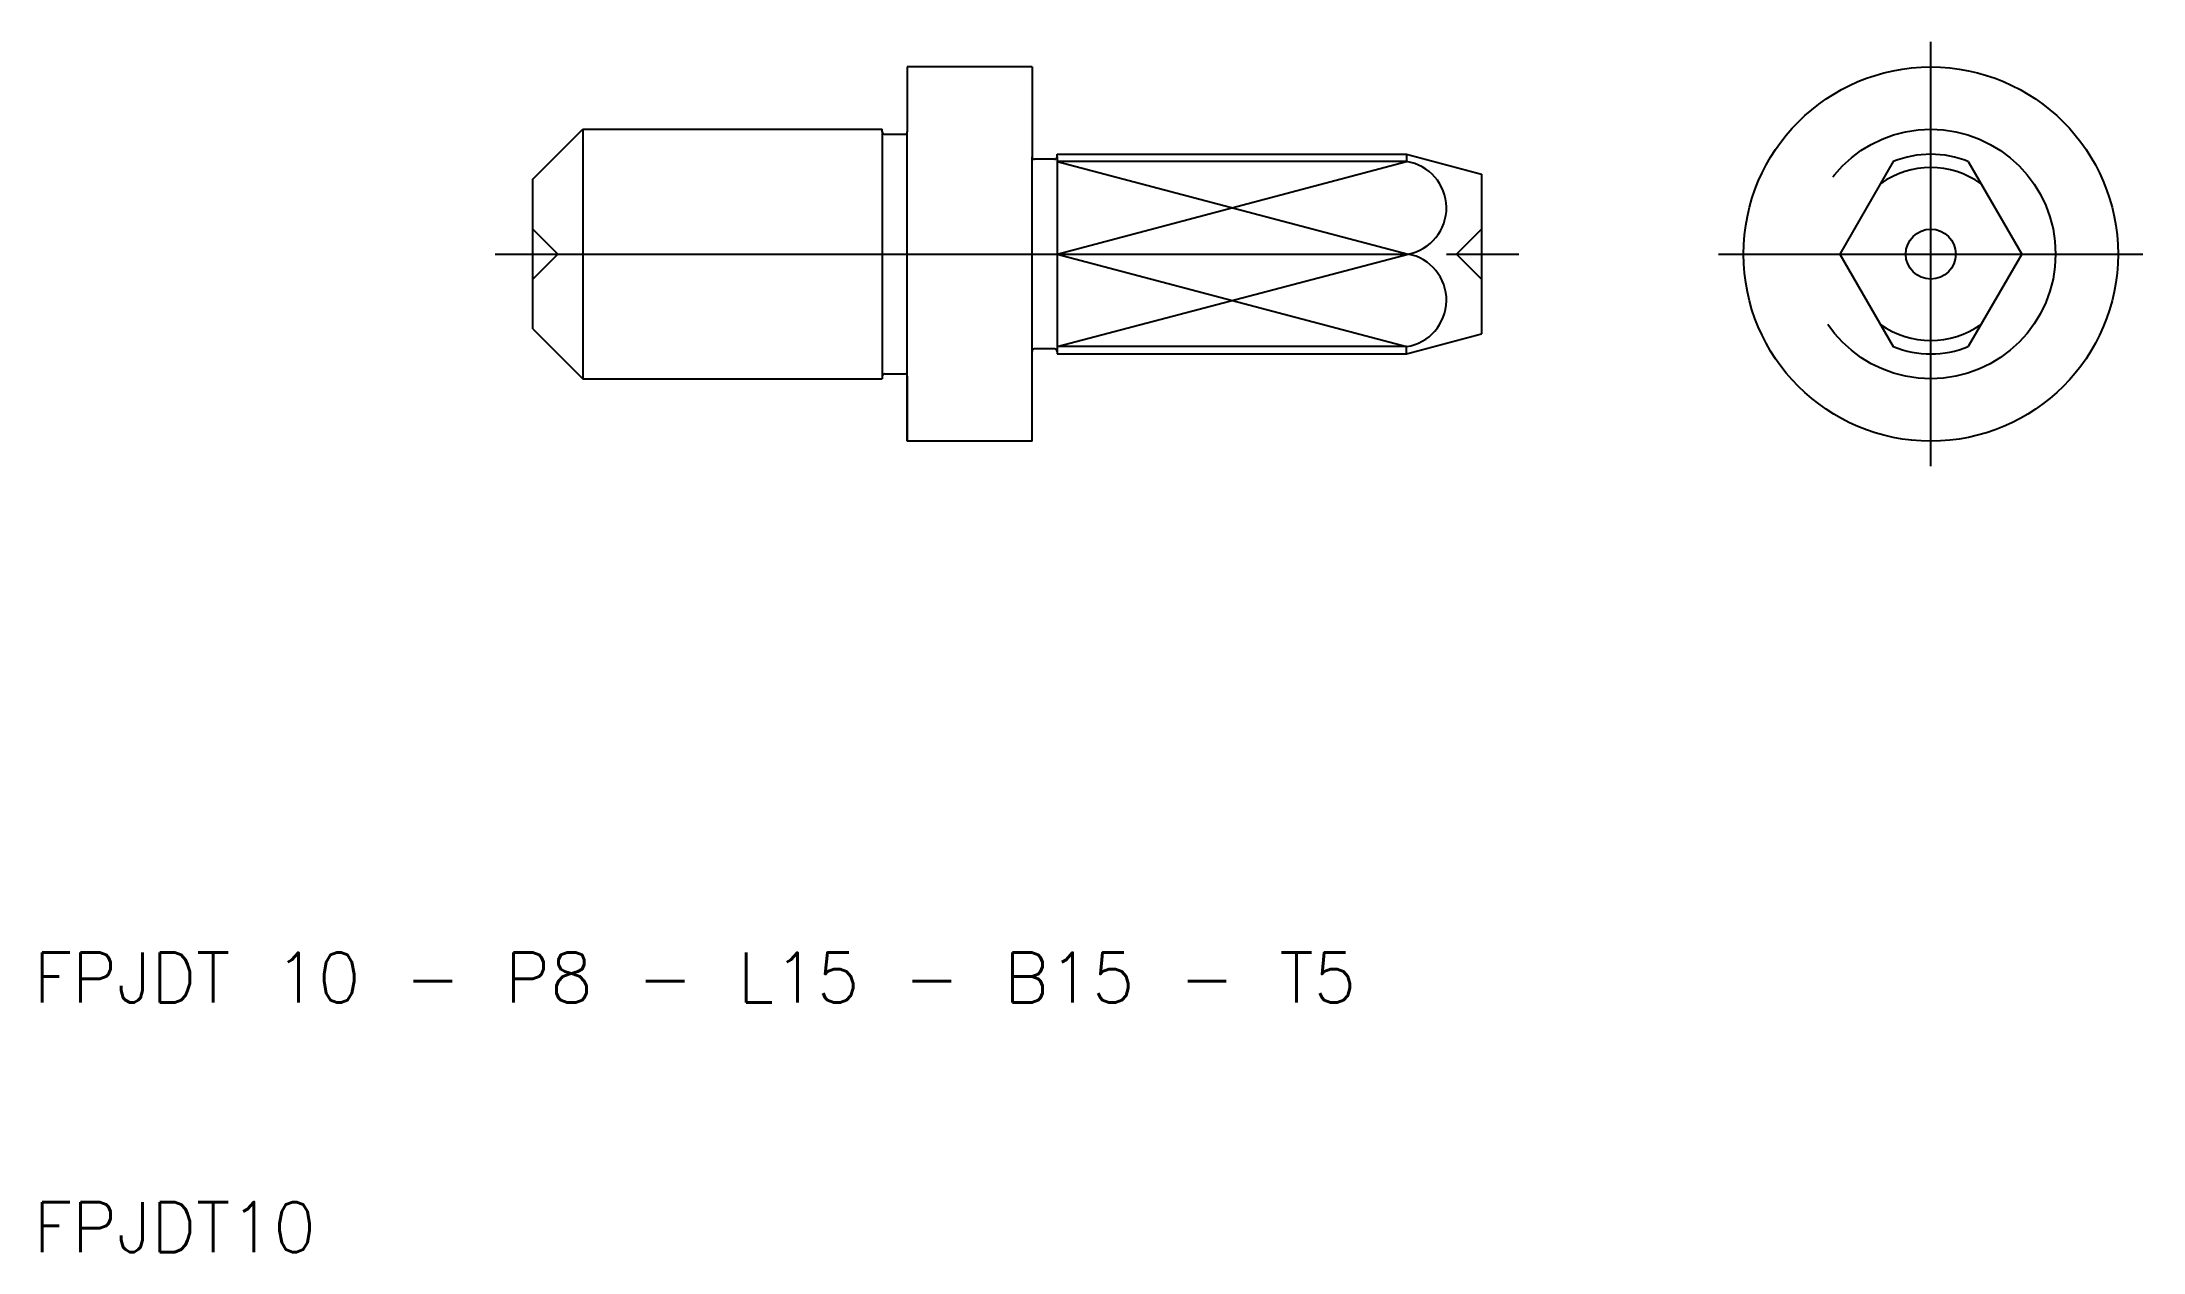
# Model space of a CAD drawing. Extents: x 10.3 to 94.5, y 10 to 58.5.
import ezdxf

# ---------------------------------------------------------------- set-up
doc = ezdxf.new("R2010")
doc.units = 0
doc.linetypes.add('CENTER', pattern=[50.8, 31.75, -6.35, 6.35, -6.35])
doc.linetypes.add('DASHED', pattern=[19.05, 12.7, -6.35])
doc.layers.get('0').update_dxf_attribs({"linetype": 'CONTINUOUS'})
doc.layers.add('CENTER', color=1, linetype='CENTER')
doc.styles.get("Standard").update_dxf_attribs({"font": 'txt.shx'})

msp = doc.modelspace()

# ---------------------------------------------------------------- linework, layer by layer
for p, q in [((50, 57.5), (45, 57.5)), ((45, 57.5), (45, 54.9)), ((50, 57.5), (50, 53.9)), ((30, 53), (32, 55)), ((32, 55), (44, 55)), ((32, 55), (32, 45)), ((44, 54.9), (44, 55)), ((44, 54.9), (44, 45.1)), ((44.1, 54.8), (44.9, 54.8)), ((45, 45.1), (45, 54.9)), ((50, 46.1), (50, 53.9)), ((51, 54), (65, 54)), ((51, 53.9), (51, 54)), ((51, 53.9), (51, 46.1)), ((65, 54), (68, 53.196)), ((65, 54), (65, 53.708)), ((50.9, 53.8), (50.1, 53.8)), ((65, 53.708), (51, 53.708)), ((68, 53.196), (68, 46.804)), ((84.5, 53.708), (82.359, 50)), ((87.5, 53.708), (89.641, 50)), ((30, 47), (30, 53)), ((51, 50), (65.06, 50)), ((82.359, 50), (84.5, 46.292)), ((89.641, 50), (87.5, 46.292)), ((30, 47), (32, 45)), ((65, 46.292), (51, 46.292)), ((65, 46), (68, 46.804)), ((65, 46), (65, 46.292)), ((50, 42.5), (50, 46.1)), ((50.9, 46.2), (50.1, 46.2)), ((51, 46.1), (51, 46)), ((51, 46), (65, 46)), ((32, 45), (44, 45)), ((44, 45.1), (44, 45)), ((44.1, 45.2), (44.9, 45.2)), ((45, 45.1), (45, 42.5)), ((45, 42.5), (45, 45.1)), ((50, 42.5), (45, 42.5))]:
    msp.add_line(p, q)
at = {"color": 3}
for p, q in [((51, 50), (65, 53.708)), ((51, 53.708), (65.06, 50)), ((51, 46.292), (65.06, 50)), ((51, 50), (65, 46.292))]:
    msp.add_line(p, q, dxfattribs=at)
at = {"color": 3, "linetype": 'DASHED'}
for p, q in [((31, 50), (30, 51)), ((67, 50), (68, 51)), ((31, 50), (30, 49)), ((67, 50), (68, 49))]:
    msp.add_line(p, q, dxfattribs=at)
for radius in [7.5, 1]:
    msp.add_circle((86, 50), radius)
msp.add_circle((86, 50), 5, dxfattribs=at)
for centre, radius, start, end in [((44.1, 54.9), 0.1, 180, 270), ((44.9, 54.9), 0.1, 270, 0), ((50.1, 53.9), 0.1, 180, 270), ((50.9, 53.9), 0.1, 270, 0), ((86, 50), 4, 67.97569, 112.02431), ((64.72, 51.849), 1.88, 280.41958, 81.43445), ((86, 50), 3.464, 54.4645, 125.5355), ((64.72, 48.151), 1.88, 278.56555, 79.58042), ((86, 50), 3.464, 234.4645, 305.5355), ((86, 50), 4, 247.97569, 292.02431), ((50.1, 46.1), 0.1, 90, 180), ((50.9, 46.1), 0.1, 0, 90), ((44.1, 45.1), 0.1, 90, 180), ((44.9, 45.1), 0.1, 0, 90)]:
    msp.add_arc(centre, radius, start, end)
at = {"layer": 'CENTER'}
for p, q in [((86, 41.5), (86, 58.5)), ((28.5, 50), (69.5, 50)), ((77.5, 50), (94.5, 50))]:
    msp.add_line(p, q, dxfattribs=at)

# ---------------------------------------------------------------- texts
for s, p in [('FPJDT 10 - P8 - L15 - B15 - T5', (10, 20)), ('FPJDT10', (10, 10))]:
    msp.add_text(s, height=2).set_placement(p)

doc.saveas('drawing.dxf')
